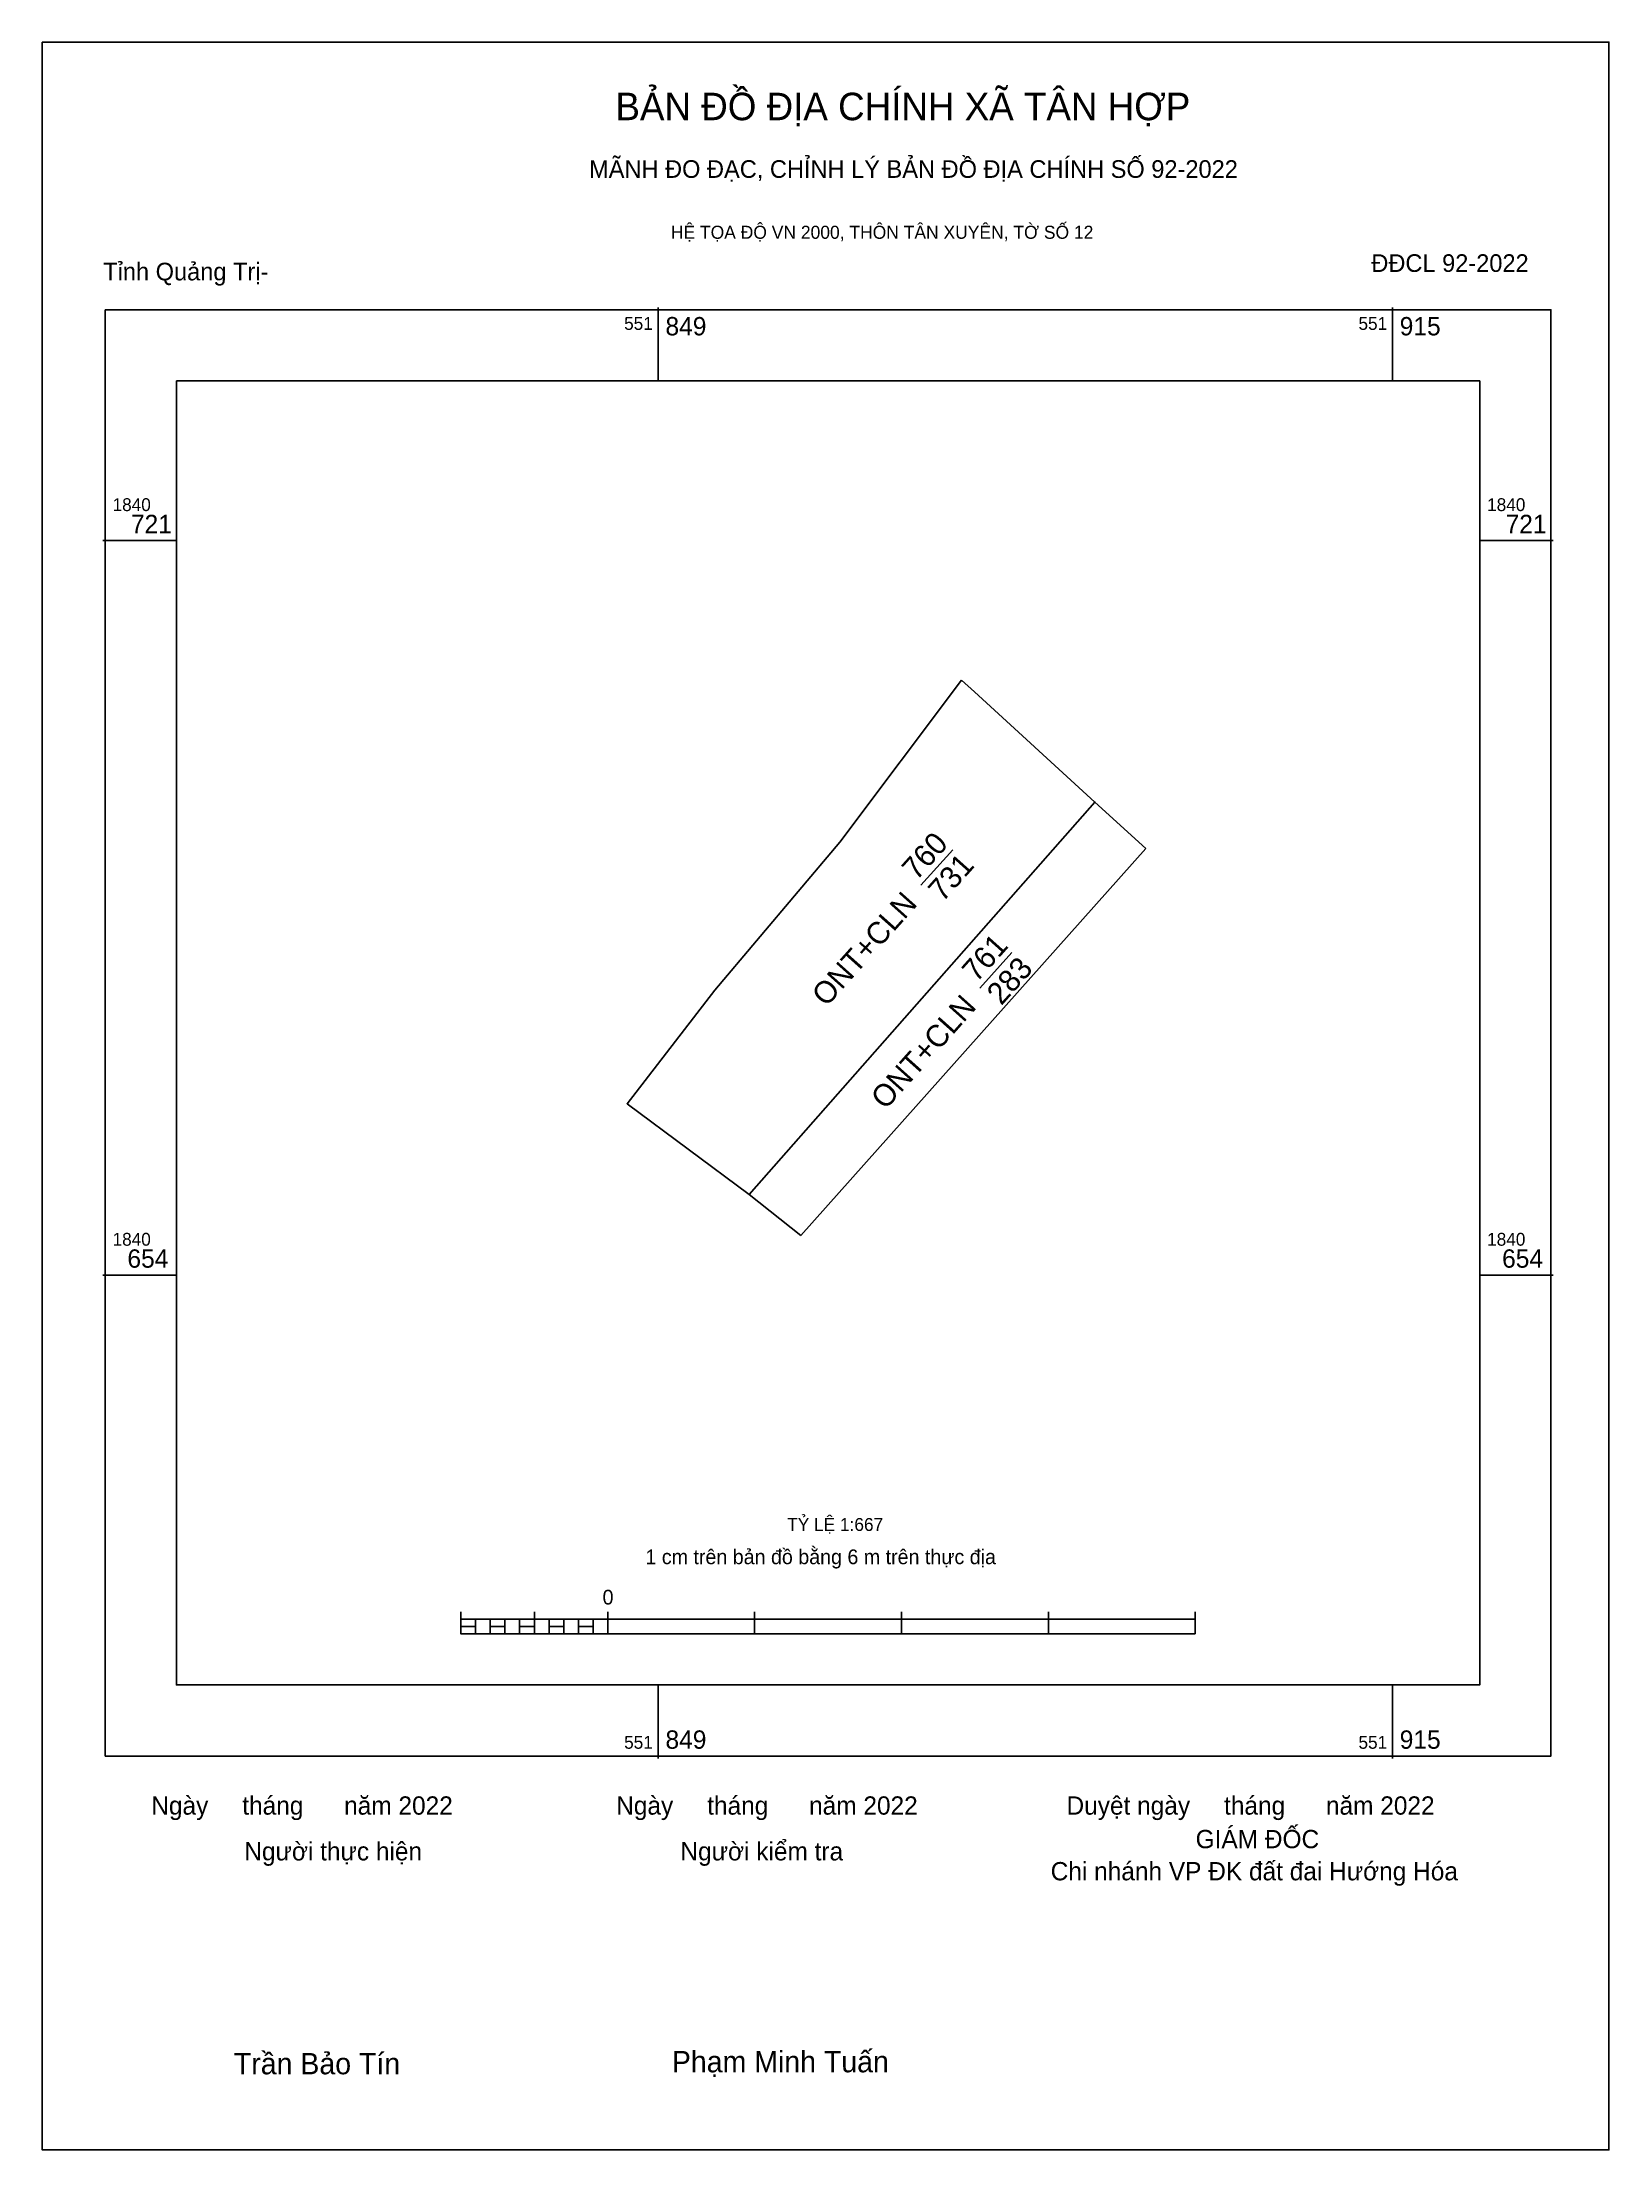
# Model space of a CAD drawing. Extents: x 551793 to 551936, y 1840575 to 1840767.
import ezdxf

# ---------------------------------------------------------------- set-up
doc = ezdxf.new("R2010")
doc.units = 0
for name, color, linetype in [('Level 10', 7, 'Continuous'), ('Level 13', 7, 'Continuous'), ('Level 14', 7, 'Continuous'), ('Level 15', 7, 'Continuous'), ('Level 27', 7, 'Continuous'), ('Level 6', 7, 'Continuous'), ('Level 62', 7, 'Continuous'), ('Level 63', 7, 'Continuous'), ('Level 9', 7, 'Continuous')]:
    doc.layers.add(name, color=color, linetype=linetype)

msp = doc.modelspace()

# ---------------------------------------------------------------- linework, layer by layer
at = {"layer": 'Level 10'}
for p, q in [((551888.85, 1840697.53), (551893.48, 1840693.31)), ((551893.48, 1840693.31), (551862.1, 1840658.14)), ((551862.1, 1840658.14), (551857.41, 1840661.86))]:
    msp.add_line(p, q, dxfattribs=at)
msp.add_lwpolyline([(551876.71, 1840708.61), (551877.88, 1840707.55), (551888.85, 1840697.53), (551866.59, 1840672.3), (551857.4, 1840661.87), (551846.31, 1840670.12), (551854.29, 1840680.45), (551865.66, 1840693.89)], close=True, dxfattribs=at)
at = {"layer": 'Level 14'}
for p, q in [((551873.02, 1840689.97), (551875.91, 1840693.21)), ((551878.39, 1840680.62), (551881.28, 1840683.86))]:
    msp.add_line(p, q, dxfattribs=at)
at = {"layer": 'Level 15'}
msp.add_lwpolyline([(551793.11, 1840766.62), (551935.58, 1840766.62), (551935.58, 1840575.02), (551793.11, 1840575.02)], close=True, dxfattribs=at)
at = {"layer": 'Level 27'}
for p, q in [((551876.71, 1840708.61), (551876.71, 1840708.62)), ((551877.88, 1840707.55), (551877.88, 1840707.55)), ((551888.85, 1840697.53), (551888.86, 1840697.53)), ((551846.31, 1840670.12), (551846.3, 1840670.13)), ((551857.4, 1840661.87), (551857.4, 1840661.87))]:
    msp.add_line(p, q, dxfattribs=at)
at = {"layer": 'Level 62'}
msp.add_lwpolyline([(551805.31, 1840735.82), (551923.84, 1840735.82), (551923.84, 1840617.29), (551805.31, 1840617.29)], close=True, dxfattribs=at)
at = {"layer": 'Level 63'}
for p, q in [((551849.12, 1840742.5), (551849.12, 1840735.82)), ((551915.9, 1840742.5), (551915.9, 1840735.82)), ((551798.63, 1840721.31), (551805.31, 1840721.31)), ((551923.84, 1840721.31), (551930.52, 1840721.31)), ((551798.63, 1840654.54), (551805.31, 1840654.54)), ((551923.84, 1840654.54), (551930.52, 1840654.54)), ((551831.19, 1840623.92), (551831.19, 1840621.92)), ((551831.19, 1840623.25), (551897.96, 1840623.25)), ((551832.52, 1840623.25), (551832.52, 1840621.92)), ((551833.86, 1840623.25), (551833.86, 1840621.92)), ((551835.19, 1840623.25), (551835.19, 1840621.92)), ((551836.53, 1840623.25), (551836.53, 1840621.92)), ((551837.87, 1840623.92), (551837.87, 1840621.92)), ((551837.87, 1840623.25), (551837.87, 1840621.92)), ((551839.2, 1840623.25), (551839.2, 1840621.92)), ((551840.54, 1840623.25), (551840.54, 1840621.92)), ((551841.87, 1840623.25), (551841.87, 1840621.92)), ((551843.21, 1840623.25), (551843.21, 1840621.92)), ((551844.54, 1840623.92), (551844.54, 1840621.92)), ((551844.54, 1840623.25), (551844.54, 1840621.92)), ((551857.9, 1840623.92), (551857.9, 1840621.92)), ((551871.25, 1840623.92), (551871.25, 1840621.92)), ((551884.61, 1840623.92), (551884.61, 1840621.92)), ((551897.96, 1840623.92), (551897.96, 1840621.92)), ((551831.19, 1840621.92), (551897.96, 1840621.92)), ((551849.12, 1840617.29), (551849.12, 1840610.61)), ((551915.9, 1840617.29), (551915.9, 1840610.61))]:
    msp.add_line(p, q, dxfattribs=at)
for points in [[(551798.84, 1840742.29), (551930.31, 1840742.29), (551930.31, 1840610.82), (551798.84, 1840610.82)], [(551831.19, 1840622.58), (551832.52, 1840622.58), (551832.52, 1840621.92), (551831.19, 1840621.92)], [(551831.19, 1840622.58), (551832.52, 1840622.58), (551832.52, 1840621.92), (551831.19, 1840621.92)], [(551833.86, 1840622.58), (551835.19, 1840622.58), (551835.19, 1840621.92), (551833.86, 1840621.92)], [(551836.53, 1840622.58), (551837.87, 1840622.58), (551837.87, 1840621.92), (551836.53, 1840621.92)], [(551839.2, 1840622.58), (551840.54, 1840622.58), (551840.54, 1840621.92), (551839.2, 1840621.92)], [(551841.87, 1840622.58), (551843.21, 1840622.58), (551843.21, 1840621.92), (551841.87, 1840621.92)]]:
    msp.add_lwpolyline(points, close=True, dxfattribs=at)

# ---------------------------------------------------------------- texts
at = {"layer": 'Level 13'}
for s, p in [('760', (551872.62, 1840690.33)), ('731', (551875, 1840688.38)), ('ONT+CLN', (551864.42, 1840678.85)), ('761', (551878.08, 1840681.07)), ('283', (551880.33, 1840678.98)), ('ONT+CLN', (551869.79, 1840669.49))]:
    msp.add_text(s, height=2.003, rotation=48.2182, dxfattribs=at).set_placement(p)
at = {"layer": 'Level 6'}
msp.add_text('TỶ LỆ 1:667', height=1.1739, dxfattribs=at).set_placement((551860.86, 1840631.28))
at = {"layer": 'Level 63'}
for s, height, p in [('BẢN ĐỒ ĐỊA CHÍNH XÃ TÂN HỢP', 2.4999, (551845.24, 1840759.52)), ('MÃNH ĐO ĐẠC, CHỈNH LÝ BẢN ĐỒ ĐỊA CHÍNH SỐ 92-2022', 1.6041, (551842.84, 1840754.28)), ('HỆ TỌA ĐỘ VN 2000, THÔN TÂN XUYÊN, TỜ SỐ 12', 1.1875, (551850.28, 1840748.74)), ('551', 1.169, (551846.03, 1840740.46)), ('849', 1.669, (551849.79, 1840739.96)), ('551', 1.169, (551912.81, 1840740.46)), ('915', 1.669, (551916.56, 1840739.96)), ('1840', 1.169, (551799.51, 1840723.99)), ('1840', 1.169, (551924.51, 1840723.99)), ('721', 1.669, (551801.18, 1840721.98)), ('721', 1.669, (551926.19, 1840721.98)), ('1840', 1.169, (551799.51, 1840657.21)), ('654', 1.669, (551800.86, 1840655.21)), ('1840', 1.169, (551924.51, 1840657.21)), ('654', 1.669, (551925.87, 1840655.21)), ('1 cm trên bản đồ bằng 6 m trên thực địa', 1.3355, (551847.97, 1840628.26)), ('0', 1.34, (551844.07, 1840624.59)), ('849', 1.669, (551849.79, 1840611.48)), ('915', 1.669, (551916.56, 1840611.48)), ('551', 1.169, (551846.03, 1840611.48)), ('551', 1.169, (551912.81, 1840611.48)), ('Ngày     tháng      năm 2022', 1.6616, (551803.03, 1840605.49)), ('Ngày     tháng      năm 2022', 1.6616, (551845.31, 1840605.49)), ('Duyệt ngày     tháng      năm 2022', 1.6616, (551886.26, 1840605.49)), ('Người kiểm tra', 1.6616, (551851.15, 1840601.33)), ('GIÁM ĐỐC', 1.662, (551898, 1840602.44)), ('Người thực hiện', 1.6616, (551811.49, 1840601.33)), ('Chi nhánh VP ĐK đất đai Hướng Hóa', 1.6616, (551884.82, 1840599.52)), ('Trần Bảo Tín', 1.9381, (551810.54, 1840581.89)), ('Phạm Minh Tuấn', 1.9381, (551850.37, 1840582.07))]:
    msp.add_text(s, height=height, dxfattribs=at).set_placement(p)
at = {"layer": 'Level 9'}
for s, p in [('ĐĐCL 92-2022', (551913.98, 1840745.73)), ('Tỉnh Quảng Trị-', (551798.66, 1840744.96))]:
    msp.add_text(s, height=1.6041, dxfattribs=at).set_placement(p)

doc.saveas('drawing.dxf')
